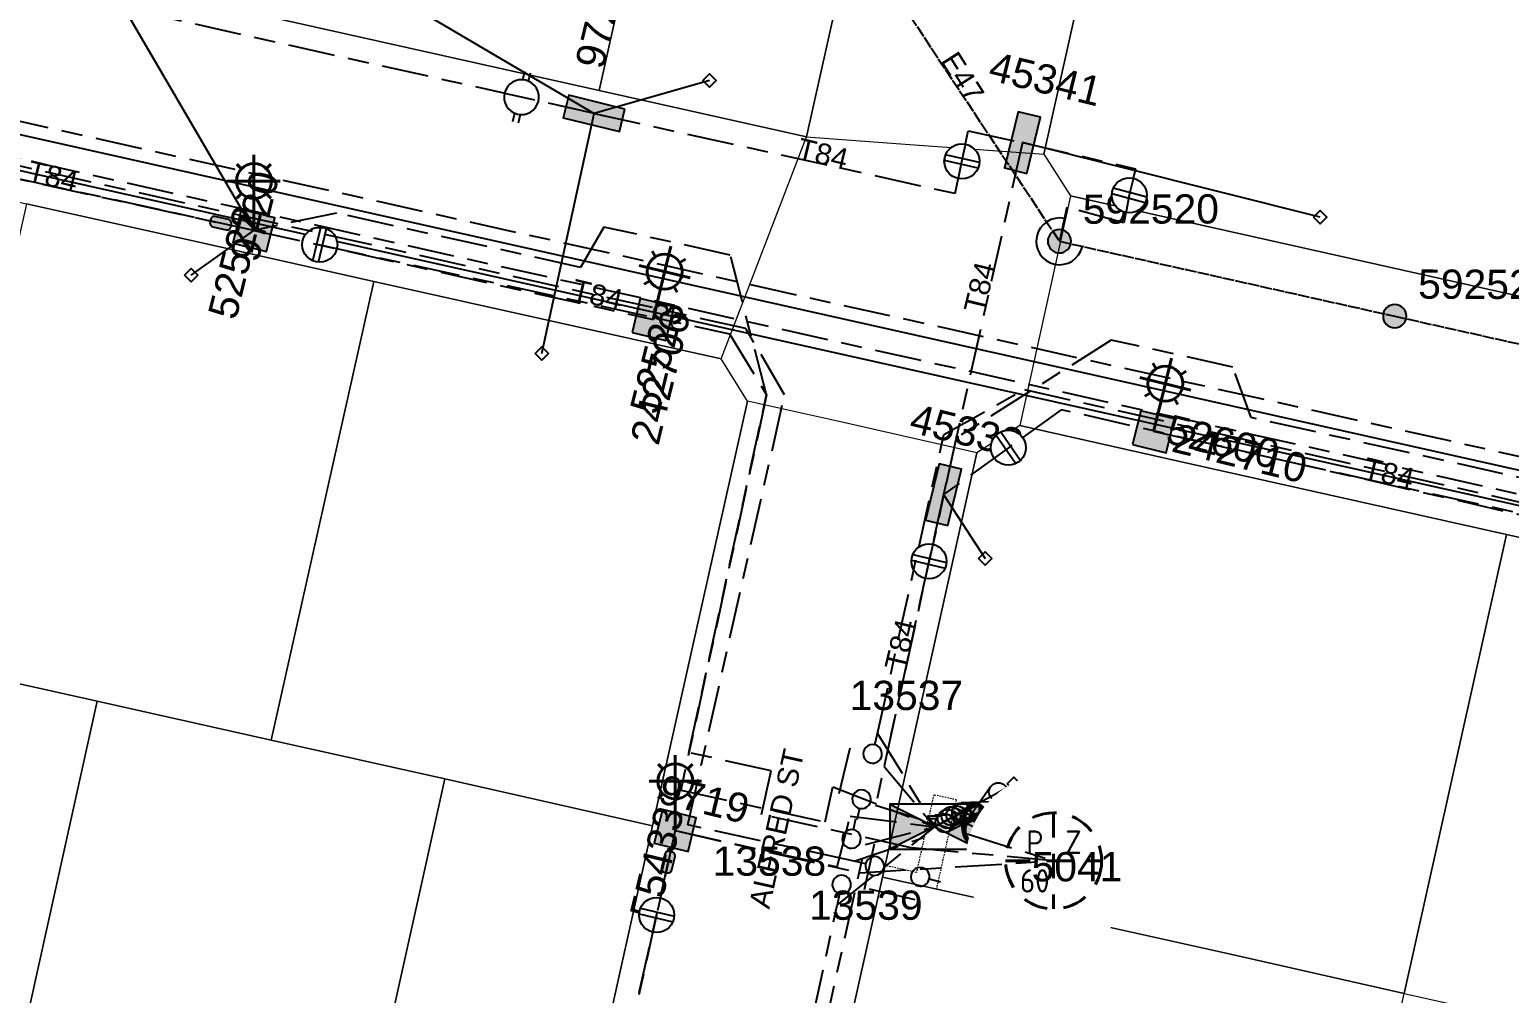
# Model space of a CAD drawing. Header units: metres. Extents: x 311347 to 316656, y 6252667 to 6255486.
# Drawn here: x 313883.5 to 314010.1, y 6254664.7 to 6254747.2 of the extents above; entities that cross this region are included whole.
import ezdxf
from ezdxf.enums import TextEntityAlignment as Align

# ---------------------------------------------------------------- set-up
doc = ezdxf.new("R2010")
doc.units = ezdxf.units.M
for name, pattern in [('Cable Exist OH', [1, 1, 0]), ('Cable Exist UG', [8.2, 4, -1.2, 1.8, -1.2]), ('Dash', [5, 3, -2]), ('HIDDEN', [0.375, 0.25, -0.125]), ('HIDDEN2', [0.1875, 0.125, -0.0625])]:
    doc.linetypes.add(name, pattern=pattern)
doc.layers.get('0').update_dxf_attribs({"color": 6})
for name, color, linetype in [('_User_HV_Exist', 7, 'Continuous'), ('_User_LV_Exist', 7, 'Continuous'), ('Equip_HV_EXT', 7, 'Continuous'), ('Equip_LV_EXT', 7, 'Continuous'), ('Equip_SL_EXT', 7, 'Continuous'), ('Equip_SP_SL_EXT', 7, 'Continuous'), ('Mains_HV_EXT', 7, 'Continuous'), ('Mains_LV_EXT', 7, 'Continuous'), ('Mains_SL_EXT', 7, 'Continuous'), ('Mains_TR_EXT', 7, 'Continuous'), ('Services_SP_EXT', 7, 'Continuous'), ('Sub_SP_EXT', 7, 'Continuous'), ('SupportsOH_SP_TR_HV_LV_SL_EXT', 7, 'Continuous'), ('SupportsUG_SP_LV_EXT', 7, 'Continuous'), ('SupportsUG_SP_LV_SL_EXT', 7, 'Continuous')]:
    doc.layers.add(name, color=color, linetype=linetype)
for name, color, linetype, lineweight in [('Cadastre Buildings_SP_EXT', 9, 'Continuous', 5), ('Cadastre Other Property_SP_EXT', 9, 'HIDDEN', 5), ('Cadastre Roads_SP_EXT', 7, 'Continuous', 5)]:
    doc.layers.add(name, color=color, linetype=linetype, lineweight=lineweight)
doc.styles.add('COLUMN_LABEL', font='arial.ttf')
doc.styles.add('iecARIAL', font='arial.ttf', dxfattribs={"height": 2})
doc.styles.add('IESYMBOL1', font='isocp.shx')
doc.styles.add('POLE_LABEL', font='arial.ttf')
doc.styles.add('SLCP_LABEL', font='arial.ttf', dxfattribs={"height": 3.5})
doc.styles.get("Standard").update_dxf_attribs({"font": 'arial.ttf'})
doc.styles.add('SWITCH_LABEL', font='arial.ttf', dxfattribs={"height": 2.5})
doc.linetypes.add('Cable P UG', pattern='A,6,-0.5,["P",Standard,S=1.7,R=0,X=0.5,Y=-1],-2.9', length=9.4)

# ---------------------------------------------------------------- blocks, each defined once
blk = doc.blocks.new('SUB_PADMOUNT_EXT')
for points in [[(0, 0), (-3.84, 1.92), (-3.84, -1.92)], [(0, 0), (3.84, 1.92), (3.84, -1.92)]]:
    blk.add_hatch(color=256).paths.add_polyline_path(points)
for p, q in [((3.84, 1.92), (-3.84, -1.92)), ((-3.84, 1.92), (3.84, -1.92))]:
    blk.add_line(p, q)
blk.add_lwpolyline([(-3.84, -1.92), (3.84, -1.92), (3.84, 1.92), (-3.84, 1.92)], close=True)
for tag, height, flags, p in [('ASSET_NUM', 3.5, 8, (2, 2)), ('STREET_CODE', 0.2, 9, (1.5, 0)), ('CONSTRUCTED_VOLTAGE', 0.2, 9, (1.5, -0.2)), ('OPERATING_VOLTAGE', 0.2, 9, (1.5, -0.6)), ('ORIENTATION', 0.2, 9, (1.5, -0.8)), ('OWNED_BY', 0.2, 9, (1.5, -1)), ('OPERATED_BY', 0.2, 9, (1.5, -1.2)), ('NO_PHASES', 0.2, 9, (1.5, -0.4)), ('SECONDARY_VOLTAGE', 0.2, 9, (1.5, -1.6)), ('STATE', 0.2, 9, (1.5, -1.8)), ('SUBSTATION_TYPE', 0.2, 9, (1.5, -2.2)), ('MAINTAINED_BY', 0.2, 9, (1.5, -1.4)), ('PARENT', 0.2, 9, (1.5, -2)), ('USAGE', 0.2, 9, (1.5, -2.4)), ('LEGEND', 0.2, 9, (1.5, -2.6)), ('STREETNAME', 0.2, 9, (1.5, -3)), ('SUBURB', 0.2, 9, (1.5, -3.2)), ('Z', 0.2, 1, (1.5, -3.6)), ('LOCATION', 0.2, 9, (1.5, -2.8)), ('NOTES', 0.2, 9, (1.5, -3.4))]:
    blk.add_attdef(tag, text='', height=height, dxfattribs=dict(flags=flags)).set_placement(p, align=Align.MIDDLE_LEFT)
blk = doc.blocks.new('COLUMN_EXT')
blk.add_hatch(color=256).paths.add_polyline_path([(-1.49, 1.48), (-1.49, -1.49), (1.48, -1.49), (1.48, 1.48)])
blk.add_lwpolyline([(-1.49, -1.49), (1.48, -1.49), (1.48, 1.48), (-1.49, 1.48)], close=True)
for tag, height, style, flags, p in [('ASSET_NUM', 2.5, 'COLUMN_LABEL', 8, (2, 2)), ('STRUCTURE_PLANT_NUMBER', 0.2, 'POLE_LABEL', 9, (1.81, 0.03)), ('STREET_CODE', 0.2, 'COLUMN_LABEL', 9, (1.81, -0.2))]:
    blk.add_attdef(tag, text='', height=height, dxfattribs=dict(style=style, flags=flags)).set_placement(p, align=Align.MIDDLE_LEFT)
at = {"flags": 9}
for tag, p in [('COLUMN_TYPE', (1.81, -0.4)), ('OWNED_BY', (1.81, -0.6)), ('STATE', (1.81, -0.8)), ('USAGE', (1.81, -1)), ('LEGEND', (1.81, -1.2)), ('STREETNAME', (1.81, -1.6)), ('SUBURB', (1.81, -1.8)), ('LOCATION', (1.81, -1.4)), ('NOTES', (1.81, -2))]:
    blk.add_attdef(tag, text='', height=0.2, dxfattribs=at).set_placement(p, align=Align.MIDDLE_LEFT)
at = {"flags": 1}
blk.add_attdef('Z', (1.81, -2.35), '', height=0.2, dxfattribs=at)
blk = doc.blocks.new('PILLAR_EXT')
blk.add_hatch(color=256).paths.add_polyline_path([(-2.475, 0.99), (-2.475, -0.99), (2.475, -0.99), (2.475, 0.99)])
blk.add_lwpolyline([(-2.475, -0.99), (2.475, -0.99), (2.475, 0.99), (-2.475, 0.99)], close=True)
at = {"style": 'iecARIAL', "flags": 8}
blk.add_attdef('ASSET_NUM', (1.5, 3.5), '', height=2.5, dxfattribs=at)
for tag, p, flags in [('OWNED_BY', (0, -0.2), 9), ('STATE', (0, -0.4), 9), ('SUPPORT_TYPE', (0, -0.6), 9), ('USAGE', (0, -0.8), 9), ('LEGEND', (0, -1), 9), ('LOCATION', (0, -1.2), 9), ('NOTES', (0, -1.4), 9), ('STREETNAME', (0, -1.8), 9), ('SUBURB', (0, -2), 1), ('PARENT', (0, -1.6), 9)]:
    blk.add_attdef(tag, p, '', height=0.2, dxfattribs=dict(flags=flags))
blk = doc.blocks.new('SL_LANTERN_EXT')
at = {"lineweight": 40}
for p, q in [((0, 1.97), (0, 6.47)), ((-1.46, 5.68), (-1.06, 5.28)), ((1.46, 5.68), (1.06, 5.28)), ((-2.25, 4.22), (2.25, 4.22)), ((-1.46, 2.76), (-1.06, 3.16)), ((0, 0), (0, 2.72)), ((1.46, 2.76), (1.06, 3.16))]:
    blk.add_line(p, q, dxfattribs=at)
blk.add_circle((0, 4.22), 1.5, dxfattribs=at)
at = {"style": 'iecARIAL', "flags": 8}
blk.add_attdef('ASSET_NUM', (1.5, 1.5), '', height=2.5, dxfattribs=at)
for tag, p, height, flags in [('CONSTRUCTED_VOLTAGE', (0.98, -0.65), 0.2, 9), ('CONTROL_TYPE', (0.98, -0.85), 0.2, 9), ('LANTERN_PURPOSE', (0.98, -1.05), 0.2, 9), ('LANTERN_TYPE', (0.98, -1.25), 0.2, 9), ('NO_PHASES', (0.98, -1.45), 0.2, 9), ('LNUMBER', (2.18, -3.25), 2.5, 8), ('OPERATING_VOLTAGE', (0.98, -1.65), 0.2, 9), ('ORIENTATION', (0.98, -1.85), 0.2, 9), ('OWNED_BY', (0.98, -2.05), 0.2, 9), ('STATE', (0.98, -2.25), 0.2, 9), ('USAGE', (0.98, -2.45), 0.2, 9), ('CEXIST', (0.98, -2.65), 0.2, 9), ('CNEW', (0.98, -2.85), 0.2, 9), ('CNUMBER', (0.98, -3.05), 0.2, 9), ('CREMOVE', (0.98, -3.25), 0.2, 9), ('CREPLACE', (0.98, -3.45), 0.2, 9), ('LKINGHEIGHT', (0.98, -3.65), 0.2, 9), ('LBRACKET', (0.98, -3.85), 0.2, 9), ('LBRACKETVOCAB', (0.98, -4.05), 0.2, 9), ('LCATEGORY', (0.98, -4.25), 0.2, 9), ('LCHARGE1', (0.98, -4.45), 0.2, 9), ('LCHARGE1PERCENT', (0.98, -4.65), 0.2, 9), ('LCHARGE2', (0.98, -4.85), 0.2, 9), ('LCHARGE2PERCENT', (0.98, -5.05), 0.2, 9), ('LCHARGE3', (0.98, -5.25), 0.2, 9), ('LCHARGE3PERCENT', (0.98, -5.45), 0.2, 9), ('LEXIST', (0.98, -5.65), 0.2, 9), ('LLAMP', (0.98, -5.85), 0.2, 9), ('LLAMPVOCAB', (0.98, -6.05), 0.2, 9), ('LMAST', (0.98, -6.25), 0.2, 9), ('LMASTVOCAB', (0.98, -6.45), 0.2, 9), ('LNEW', (0.98, -6.65), 0.2, 9), ('LANTNUMBER', (0.98, -6.85), 0.2, 9), ('LOUTREACH', (0.98, -7.25), 0.2, 9), ('LOUTREACHVOCAB', (0.98, -7.45), 0.2, 9), ('LRATECODE', (0.98, -7.65), 0.2, 9), ('LREMOVE', (0.98, -7.85), 0.2, 9), ('LREPLACE', (0.98, -8.05), 0.2, 9), ('LTYPE', (0.98, -8.25), 0.2, 9), ('LTYPEVOCAB', (0.98, -8.45), 0.2, 9), ('LEGEND', (0.98, -8.65), 0.2, 9), ('LOCATION', (0.98, -8.85), 0.2, 9), ('NOTES', (0.98, -9.05), 0.2, 9), ('STREETNAME', (0.98, -9.25), 0.2, 9), ('SUBURB', (0.98, -9.45), 0.2, 1)]:
    blk.add_attdef(tag, p, '', height=height, dxfattribs=dict(flags=flags))
blk = doc.blocks.new('CCP_EXT')
at = {"flags": 9}
for tag, p in [('STATE', (0, -1.8)), ('LEGEND', (0, -1.4)), ('LIFE_SUPPORT', (0, -1.6)), ('NOTES', (0, -2))]:
    blk.add_attdef(tag, text='', height=0.2, dxfattribs=at).set_placement(p, align=Align.MIDDLE_LEFT)
blk.add_wipeout([(0, 0.57), (0.57, 0), (0, -0.57), (-0.57, 0)])
blk.add_lwpolyline([(-0.57, 0), (0, 0.57), (0.57, 0), (0, -0.57), (-0.57, 0)])
at = {"flags": 1}
blk.add_attdef('Z', (0, 0), '', height=0.2, dxfattribs=at)
at = {"flags": 9}
for tag, p in [('CCP_TYPE', (0, 0)), ('CONSTRUCTED_VOLTAGE', (0, -0.2)), ('OPERATING_VOLTAGE', (0, -0.6)), ('ORIENTATION', (0, -0.8)), ('OWNED_BY', (0, -1)), ('NO_PHASES', (0, -0.4)), ('USAGE', (0, -1.2))]:
    blk.add_attdef(tag, text='', height=0.2, dxfattribs=at).set_placement(p, align=Align.MIDDLE_LEFT)
blk = doc.blocks.new('POLE_EXT')
blk.add_hatch(color=256).paths.add_polyline_path([(-1, 0, 1), (1, 0, 1)])
blk.add_lwpolyline([(-1, 0, 1), (1, 0, 1)], format="xyb", close=True)
for tag, height, flags, p in [('pNumber', 2.5, 8, (-17.84, 2.07)), ('OWNED_BY', 0.2, 9, (1.35, -0.4)), ('SPECIAL_USE', 0.2, 9, (1.35, -0.8)), ('STATE', 0.2, 9, (1.35, -1)), ('PARENT', 0.2, 9, (1.35, -0.6)), ('USAGE', 0.2, 9, (1.35, -1.2)), ('cLV', 0.2, 9, (1.35, -1.4)), ('hDepth', 0.2, 9, (1.35, -1.6)), ('hDia', 0.2, 9, (1.35, -1.8)), ('cHV', 0.2, 9, (1.35, -2)), ('LBRACKET', 0.2, 9, (1.35, -2.2)), ('LExisting', 0.2, 9, (1.35, -2.4)), ('LANTNUMBER', 0.2, 9, (1.35, -2.6)), ('cLinedev', 0.2, 9, (1.35, -3.4)), ('pExisting', 0.2, 9, (1.35, -3.8)), ('LOther', 0.2, 9, (1.35, -2.8)), ('LRemove', 0.2, 9, (1.35, -3)), ('LEGEND', 0.2, 9, (1.35, -3.2)), ('LOCATION', 0.2, 9, (1.35, -3.6)), ('pFooting', 0.2, 9, (1.35, -4.4)), ('pNew', 0.2, 9, (1.35, -4.6)), ('pRelocate', 0.2, 9, (1.35, -5)), ('PFNUMBER', 0.2, 9, (1.35, -4)), ('NEWPFNUMBER', 0.2, 9, (1.35, -4.2)), ('pRemove', 0.2, 9, (1.35, -5.2)), ('pReplace', 0.2, 9, (1.35, -5.4)), ('pStay', 0.2, 9, (1.35, -5.6)), ('pType', 0.2, 9, (1.35, -5.8)), ('cspan', 0.2, 9, (1.35, -6)), ('STREETNAME', 0.2, 9, (1.35, -6.2)), ('SUBURB', 0.2, 9, (1.35, -6.4)), ('OPERATED_BY', 0.2, 9, (1.36, -7.01)), ('NOTES', 0.2, 9, (1.35, -6.6)), ('MAINTAINED_BY', 0.2, 9, (1.36, -6.81))]:
    blk.add_attdef(tag, text='', height=height, dxfattribs=dict(flags=flags)).set_placement(p, align=Align.MIDDLE_LEFT)
at = {"style": 'POLE_LABEL'}
for tag, height, flags, p in [('ASSET_NUM', 2.5, 8, (2, 2)), ('STRUCTURE_PLANT_NUMBER', 0.2, 9, (1.35, 0.03)), ('STREET_CODE', 0.2, 9, (1.35, -0.2))]:
    blk.add_attdef(tag, text='', height=height, dxfattribs=dict(at, flags=flags)).set_placement(p, align=Align.MIDDLE_LEFT)
at = {"flags": 1}
blk.add_attdef('Z', (1.35, -7.33), '', height=0.2, dxfattribs=at)
blk = doc.blocks.new('SL_STJ_EXT')
h = blk.add_hatch(color=256)
edge = h.paths.add_edge_path()
edge.add_ellipse((-0.59, 0.13), major_axis=(0.226, 0.226), ratio=1, start_angle=45, end_angle=135)
edge.add_line((-0.91, 0.13), (-0.91, -0.13))
edge.add_ellipse((-0.59, -0.13), major_axis=(0.226, 0.226), ratio=1, start_angle=135, end_angle=225)
edge.add_line((-0.59, -0.45), (0.59, -0.45))
edge.add_ellipse((0.59, -0.13), major_axis=(-0.226, 0.226), ratio=1, start_angle=135, end_angle=225)
edge.add_line((0.91, -0.13), (0.91, 0.13))
edge.add_ellipse((0.59, 0.13), major_axis=(-0.226, 0.226), ratio=1, start_angle=225, end_angle=315)
edge.add_line((0.59, 0.45), (-0.59, 0.45))
blk.add_lwpolyline([(-0.91, 0.13), (-0.91, -0.13, 0.414214), (-0.59, -0.45), (0.59, -0.45, 0.414214), (0.91, -0.13), (0.91, 0.13, 0.414214), (0.59, 0.45), (-0.59, 0.45, 0.414214)], format="xyb", close=True)
at = {"flags": 1}
blk.add_attdef('Z', (0, 0), '', height=0.2, dxfattribs=at)
at = {"flags": 9}
for tag, p in [('ORIENTATION', (0, 0)), ('USAGE', (0, -0.2)), ('LEGEND', (0, -0.4)), ('NOTES', (0, -0.6))]:
    blk.add_attdef(tag, text='', height=0.2, dxfattribs=at).set_placement(p, align=Align.MIDDLE_LEFT)
blk = doc.blocks.new('LV_UG_LINKS_CLOSED_EXT')
blk.add_wipeout([(-1.06, 1.06), (-1.18, 0.92), (-1.29, 0.76), (-1.37, 0.59), (-1.43, 0.42), (-1.48, 0.23), (-1.49, 0.05), (-1.49, -0.14), (-1.46, -0.33), (-1.41, -0.51), (-1.33, -0.68), (-1.24, -0.84), (-1.12, -0.99), (-0.99, -1.12), (-0.84, -1.24), (-0.68, -1.33), (-0.51, -1.41), (-0.33, -1.46), (-0.14, -1.49), (0.05, -1.49), (0.23, -1.48), (0.42, -1.43), (0.59, -1.37), (0.76, -1.29), (0.92, -1.18), (1.06, -1.06), (1.18, -0.92), (1.29, -0.76), (1.37, -0.59), (1.43, -0.42), (1.48, -0.23), (1.49, -0.05), (1.49, 0.14), (1.46, 0.33), (1.41, 0.51), (1.33, 0.68), (1.24, 0.84), (1.12, 0.99), (0.99, 1.12), (0.84, 1.24), (0.68, 1.33), (0.51, 1.41), (0.33, 1.46), (0.14, 1.49), (-0.05, 1.49), (-0.23, 1.48), (-0.42, 1.43), (-0.59, 1.37), (-0.76, 1.29), (-0.92, 1.18)])
for p, q in [((-0.25, -1.48), (-0.25, 1.48)), ((0.25, -1.48), (0.25, 1.48))]:
    blk.add_line(p, q)
blk.add_circle((0, 0), 1.5)
at = {"flags": 9}
for tag, p in [('ACTUAL_STATUS', (0, 0)), ('CONSTRUCTED_VOLTAGE', (0, -0.2)), ('OPERATING_VOLTAGE', (0, -0.6)), ('ORIENTATION', (0, -0.8)), ('STATE', (0, -1)), ('SWITCH_TYPE', (0, -1.2)), ('NO_PHASES', (0, -0.4)), ('USAGE', (0, -1.4)), ('NOTES', (0, -1.6))]:
    blk.add_attdef(tag, text='', height=0.2, dxfattribs=at).set_placement(p, align=Align.MIDDLE_LEFT)
at = {"flags": 1}
blk.add_attdef('Z', (0, 0), '', height=0.2, dxfattribs=at)
blk = doc.blocks.new('LV_UG_LINKS_OPEN_EXT')
for p, q in [((-0.25, 1.47), (-0.25, 2.22)), ((0.25, 1.47), (0.25, 2.22)), ((-0.25, -1.47), (-0.25, -2.22)), ((0.25, -1.47), (0.25, -2.22))]:
    blk.add_line(p, q)
at = {"flags": 9}
for tag, p in [('ACTUAL_STATUS', (0, 0)), ('CONSTRUCTED_VOLTAGE', (0, -0.2)), ('OPERATING_VOLTAGE', (0, -0.6)), ('ORIENTATION', (0, -0.8)), ('STATE', (0, -1)), ('SWITCH_TYPE', (0, -1.2)), ('NO_PHASES', (0, -0.4)), ('USAGE', (0, -1.4)), ('NOTES', (0, -1.6))]:
    blk.add_attdef(tag, text='', height=0.2, dxfattribs=at).set_placement(p, align=Align.MIDDLE_LEFT)
at = {"flags": 1}
blk.add_attdef('Z', (0, 0), '', height=0.2, dxfattribs=at)
blk.add_wipeout([(-0.25, 1.47), (-0.43, 1.43), (-0.61, 1.36), (-0.77, 1.28), (-0.93, 1.17), (-1.07, 1.05), (-1.19, 0.9), (-1.29, 0.75), (-1.38, 0.58), (-1.44, 0.4), (-1.48, 0.22), (-1.49, 0.03), (-1.49, -0.16), (-1.45, -0.34), (-1.4, -0.52), (-1.32, -0.69), (-1.23, -0.85), (-1.11, -1), (-0.98, -1.13), (-0.83, -1.24), (-0.66, -1.34), (-0.49, -1.41), (-0.31, -1.46), (-0.13, -1.49), (0.06, -1.49), (0.25, -1.47), (0.43, -1.43), (0.61, -1.36), (0.77, -1.28), (0.93, -1.17), (1.07, -1.05), (1.19, -0.9), (1.29, -0.75), (1.38, -0.58), (1.44, -0.4), (1.48, -0.22), (1.49, -0.03), (1.49, 0.16), (1.45, 0.34), (1.4, 0.52), (1.32, 0.69), (1.23, 0.85), (1.11, 1), (0.98, 1.13), (0.83, 1.24), (0.66, 1.34), (0.49, 1.41), (0.31, 1.46), (0.13, 1.49), (-0.06, 1.49)])
blk.add_lwpolyline([(0, -1.49, 1), (0, 1.49, 1)], format="xyb", close=True)
blk = doc.blocks.new('LV_UG_DFUSE_CLOSED_EXT')
for points in [[(1, 0), (0, 0)], [(5.04, 0.73), (2.16, -0.72)], [(5.05, -0.71), (2.16, 0.72)], [(6.2, 0.01), (7.2, 0.01)]]:
    blk.add_lwpolyline(points)
for centre in [(1.8, 0), (5.4, 0.01)]:
    blk.add_circle(centre, 0.8)
at = {"flags": 9}
for tag, p in [('ACTUAL_STATUS', (0, 0)), ('CONSTRUCTED_VOLTAGE', (0, -0.2)), ('OPERATING_VOLTAGE', (0, -0.6)), ('ORIENTATION', (0, -0.8)), ('STATE', (0, -1)), ('SWITCH_TYPE', (0, -1.2)), ('NO_PHASES', (0, -0.4)), ('USAGE', (0, -1.4)), ('NOTES', (0, -1.6))]:
    blk.add_attdef(tag, text='', height=0.2, dxfattribs=at).set_placement(p, align=Align.MIDDLE_LEFT)
at = {"flags": 1}
blk.add_attdef('Z', (0, 0), '', height=0.2, dxfattribs=at)
blk = doc.blocks.new('SWG_HOLEC_SU_EXT')
blk.add_line((1.8, -2), (5.8, -2))
for points in [[(1, 0), (0, 0)], [(6.6, 0), (7.6, 0)]]:
    blk.add_lwpolyline(points)
for points in [[(1.8, -0.8, 1), (1.8, 0.8, 1)], [(5.8, -0.8, 1), (5.8, 0.8, 1)]]:
    blk.add_lwpolyline(points, format="xyb", close=True)
at = {"style": 'SWITCH_LABEL', "flags": 8}
blk.add_attdef('ASSET_NUM', text='', height=2.5, rotation=179.9544, dxfattribs=at).set_placement((-2.4, 0), align=Align.MIDDLE_LEFT)
at = {"flags": 1}
blk.add_attdef('Z', (0, 0), '', height=0.2, dxfattribs=at)
at = {"flags": 9}
for tag, p in [('ACTUAL_STATUS', (0, -0.4)), ('CONSTRUCTED_VOLTAGE', (0, -0.6)), ('OPERATING_VOLTAGE', (0, -1)), ('ORIENTATION', (0, -1.2)), ('NO_PHASES', (0, -0.8)), ('OWNED_BY', (0, -1.4)), ('STATE', (0, -1.8)), ('SWITCH_TYPE', (0, -2)), ('STREETNAME', (0, -2.6)), ('PARENT', (0, -1.6)), ('USAGE', (0, -2.2)), ('LOCATION', (0, -2.4)), ('SUBURB', (0, -2.8)), ('NOTES', (0, -3))]:
    blk.add_attdef(tag, text='', height=0.2, dxfattribs=at).set_placement(p, align=Align.MIDDLE_LEFT)
at = {"style": 'SWITCH_LABEL', "flags": 9}
blk.add_attdef('STREET_CODE', text='', height=0.2, dxfattribs=at).set_placement((0, -0.2), align=Align.MIDDLE_LEFT)
blk = doc.blocks.new('SLCP_ZELL_EXT')
blk.add_wipeout([(-0.24, 7.5), (-0.71, 7.47), (-1.17, 7.41), (-1.64, 7.32), (-2.09, 7.21), (-2.54, 7.06), (-2.98, 6.89), (-3.41, 6.69), (-3.82, 6.46), (-4.22, 6.21), (-4.6, 5.93), (-4.96, 5.63), (-5.31, 5.31), (-5.63, 4.96), (-5.93, 4.6), (-6.21, 4.22), (-6.46, 3.82), (-6.69, 3.41), (-6.89, 2.98), (-7.06, 2.54), (-7.21, 2.09), (-7.32, 1.64), (-7.41, 1.17), (-7.47, 0.71), (-7.5, 0.24), (-7.5, -0.24), (-7.47, -0.71), (-7.41, -1.17), (-7.32, -1.64), (-7.21, -2.09), (-7.06, -2.54), (-6.89, -2.98), (-6.69, -3.41), (-6.46, -3.82), (-6.21, -4.22), (-5.93, -4.6), (-5.63, -4.96), (-5.31, -5.31), (-4.96, -5.63), (-4.6, -5.93), (-4.22, -6.21), (-3.82, -6.46), (-3.41, -6.69), (-2.98, -6.89), (-2.54, -7.06), (-2.09, -7.21), (-1.64, -7.32), (-1.17, -7.41), (-0.71, -7.47), (-0.24, -7.5), (0.24, -7.5), (0.71, -7.47), (1.17, -7.41), (1.64, -7.32), (2.09, -7.21), (2.54, -7.06), (2.98, -6.89), (3.41, -6.69), (3.82, -6.46), (4.22, -6.21), (4.6, -5.93), (4.96, -5.63), (5.31, -5.31), (5.63, -4.96), (5.93, -4.6), (6.21, -4.22), (6.46, -3.82), (6.69, -3.41), (6.89, -2.98), (7.06, -2.54), (7.21, -2.09), (7.32, -1.64), (7.41, -1.17), (7.47, -0.71), (7.5, -0.24), (7.5, 0.24), (7.47, 0.71), (7.41, 1.17), (7.32, 1.64), (7.21, 2.09), (7.06, 2.54), (6.89, 2.98), (6.69, 3.41), (6.46, 3.82), (6.21, 4.22), (5.93, 4.6), (5.63, 4.96), (5.31, 5.31), (4.96, 5.63), (4.6, 5.93), (4.22, 6.21), (3.82, 6.46), (3.41, 6.69), (2.98, 6.89), (2.54, 7.06), (2.09, 7.21), (1.64, 7.32), (1.17, 7.41), (0.71, 7.47), (0.24, 7.5)])
at = {"linetype": 'Dash', "lineweight": 40, "ltscale": 0.7}
for p, q in [((0, 4.11), (0, -4.11)), ((-4.11, 0), (4.11, 0))]:
    blk.add_line(p, q, dxfattribs=at)
blk.add_circle((0, 0), 4.11, dxfattribs=at)
at = {"lineweight": 40, "style": 'IESYMBOL1'}
for s, p in [('P', (-1.6, 0)), ('Z', (1.7, 0)), ('60', (-1.61, -3.31))]:
    blk.add_text(s, height=2, dxfattribs=at).set_placement(p, align=Align.BOTTOM_CENTER)
at = {"style": 'SLCP_LABEL'}
for tag, height, flags, p in [('ASSET_NUM', 2.5, 8, (2, 2)), ('STREET_CODE', 0.2, 9, (0, -0.2))]:
    blk.add_attdef(tag, text='', height=height, dxfattribs=dict(at, flags=flags)).set_placement(p, align=Align.MIDDLE_LEFT)
at = {"flags": 1}
blk.add_attdef('Z', (0, 0), '', height=0.2, dxfattribs=at)
at = {"flags": 9}
for tag, p in [('CONSTRUCTED_VOLTAGE', (0, -0.4)), ('CONTROL_TYPE', (0, -0.6)), ('OPERATING_VOLTAGE', (0, -1)), ('ORIENTATION', (0, -1.2)), ('NO_PHASES', (0, -0.8)), ('OWNED_BY', (0, -1.4)), ('STATE', (0, -2)), ('USAGE', (0, -1.6)), ('LOCATION', (0, -1.8)), ('NOTES', (0, -2.2))]:
    blk.add_attdef(tag, text='', height=0.2, dxfattribs=at).set_placement(p, align=Align.MIDDLE_LEFT)

msp = doc.modelspace()

# ---------------------------------------------------------------- linework, layer by layer
at = {"layer": 'Cadastre Buildings_SP_EXT', "linetype": 'Continuous'}
for points in [[(314039.64, 6254697.3), (314024.77, 6254700.63), (314009.89, 6254703.95), (314001.13, 6254664.69), (314016, 6254661.37), (314030.87, 6254658.05), (314039.64, 6254697.3)], [(313889.31, 6254689.69), (313874.45, 6254693.02), (313859.56, 6254696.34), (313850.97, 6254657.66), (313880.72, 6254651.01), (313889.31, 6254689.69)], [(313919.05, 6254683.05), (313904.19, 6254686.37), (313889.31, 6254689.69), (313880.72, 6254651.01), (313910.47, 6254644.37), (313919.05, 6254683.05)], [(313936.82, 6254679.04), (313919.05, 6254683.05), (313910.47, 6254644.37), (313928.22, 6254640.4), (313936.82, 6254679.04)], [(314001.13, 6254664.69), (313986.27, 6254668.04), (313973.19, 6254670.96), (313956.5, 6254674.65), (313948.55, 6254638.93), (313950.83, 6254635.34), (313992.48, 6254626.04), (314001.13, 6254664.69)]]:
    msp.add_lwpolyline(points, close=True, dxfattribs=at)
at = {"layer": 'Cadastre Other Property_SP_EXT', "linetype": 'HIDDEN2'}
msp.add_lwpolyline([(313956.5, 6254674.66), (313961.14, 6254673.63), (313962.83, 6254681.25), (313960.88, 6254681.68), (313959.4, 6254675.04), (313956.72, 6254675.64), (313956.5, 6254674.66)], close=True, dxfattribs=at)
at = {"layer": 'Cadastre Roads_SP_EXT', "linetype": 'Continuous'}
msp.add_lwpolyline([(313986.46, 6254809.13), (313978.41, 6254812.25), (313967.51, 6254816.47), (313958.75, 6254777.22), (313949.99, 6254737.98), (313958.45, 6254737.37), (313970.31, 6254736.51), (313978.41, 6254772.82), (313986.46, 6254809.13)], close=True, dxfattribs=at)
at = {"layer": 'Mains_HV_EXT', "linetype": 'Cable Exist UG'}
for points in [[(313956.08, 6254686.94), (313960.97, 6254678.95)], [(313952.62, 6254672.24), (313960.97, 6254678.95)], [(313954.08, 6254676.01), (313960, 6254678.03)], [(313948.06, 6254633.85), (313945.31, 6254638.76), (313952.62, 6254672.24)]]:
    msp.add_lwpolyline(points, dxfattribs=at)
at = {"layer": 'Mains_LV_EXT', "linetype": 'Cable Exist UG'}
for points in [[(313902.71, 6254729.98), (313859.45, 6254739.45)], [(313938.77, 6254678.62), (313952.63, 6254675.53), (313953.74, 6254679.87), (313960.97, 6254678.95)], [(313947.06, 6254641.46), (313947.94, 6254645.41), (313955.05, 6254677.42), (313960.97, 6254678.95)]]:
    msp.add_lwpolyline(points, dxfattribs=at)
at = {"layer": 'Mains_LV_EXT', "linetype": 'Continuous'}
msp.add_lwpolyline([(313972.07, 6254731, 2.401471), (313973.6, 6254728.61)], format="xyb", dxfattribs=at)
at = {"layer": 'Mains_LV_EXT', "linetype": 'Cable Exist OH'}
msp.add_lwpolyline([(313971.64, 6254729.05), (314000.33, 6254722.64), (314028.96, 6254716.25)], dxfattribs=at)
at = {"layer": 'Mains_SL_EXT', "linetype": 'Cable Exist UG'}
for points in [[(313876.59, 6254735.7), (313899.87, 6254730.6)], [(314039.51, 6254699.39), (313979.7, 6254712.76)]]:
    msp.add_lwpolyline(points, dxfattribs=at)
at = {"layer": 'Services_SP_EXT'}
msp.add_lwpolyline([(313888.24, 6254754.75), (313902.71, 6254729.98)], dxfattribs=at)

# ---------------------------------------------------------------- block references
at = {"layer": 'Equip_HV_EXT'}
ref = msp.add_blockref('SWG_HOLEC_SU_EXT', (313956.08, 6254686.94), dxfattribs=dict(at, rotation=256.3709061300506))
ref.add_attrib('ASSET_NUM', '13537', dxfattribs={"layer": '0', "height": 2.5, "style": 'SWITCH_LABEL'}).set_placement((313953.69, 6254688.19), align=Align.BOTTOM_LEFT)
ref = msp.add_blockref('SWG_HOLEC_SU_EXT', (313952.62, 6254672.24), dxfattribs=dict(at, rotation=77.80430358854044))
ref.add_attrib('ASSET_NUM', '13539', dxfattribs={"layer": '0', "height": 2.5, "style": 'SWITCH_LABEL'}).set_placement((313950.22, 6254673.49), align=Align.TOP_LEFT)
ref = msp.add_blockref('SWG_HOLEC_SU_EXT', (313954.08, 6254676.01), dxfattribs=dict(at, rotation=346.6032099690692))
ref.add_attrib('ASSET_NUM', '13538', dxfattribs={"layer": '0', "height": 2.5, "style": 'SWITCH_LABEL'}).set_placement((313951.68, 6254677.26), align=Align.TOP_RIGHT)
at = {"layer": 'Equip_LV_EXT'}
for p in [(313960.02, 6254679.26), (313960.23, 6254679.62), (313960.56, 6254679.86), (313960.97, 6254679.95)]:
    msp.add_blockref('LV_UG_DFUSE_CLOSED_EXT', p, dxfattribs=at)
at = {"layer": 'Equip_SL_EXT'}
for p, rotation in [((313899.87, 6254730.6), 346.5213770446153), ((313938.17, 6254675.93), 76.37973042934544)]:
    msp.add_blockref('SL_STJ_EXT', p, dxfattribs=dict(at, rotation=rotation))
at = {"layer": 'Equip_SP_SL_EXT'}
ref = msp.add_blockref('SL_LANTERN_EXT', (313902.71, 6254729.98), dxfattribs=at)
ref.add_attrib('ASSET_NUM', '52522', dxfattribs={"layer": '0', "height": 2.5, "rotation": 76.2758, "style": 'iecARIAL'}).set_placement((313904.21, 6254731.48), align=Align.BOTTOM_RIGHT)
ref = msp.add_blockref('SL_LANTERN_EXT', (313936.87, 6254722.35), dxfattribs=dict(at, rotation=346.3409044337174))
ref.add_attrib('ASSET_NUM', '52523', dxfattribs={"layer": '0', "height": 2.5, "rotation": 76.2758, "style": 'iecARIAL'}).set_placement((313938.37, 6254723.85), align=Align.MIDDLE_RIGHT)
ref = msp.add_blockref('SL_LANTERN_EXT', (313979.7, 6254712.76), dxfattribs=dict(at, rotation=346.2186552482865))
ref.add_attrib('ASSET_NUM', '52600', dxfattribs={"layer": '0', "height": 2.5, "rotation": 346.2883, "style": 'iecARIAL'}).set_placement((313981.21, 6254714.26), align=Align.TOP_LEFT)
ref = msp.add_blockref('SL_LANTERN_EXT', (313938.77, 6254678.62), dxfattribs=at)
ref.add_attrib('ASSET_NUM', '55433', dxfattribs={"layer": '0', "height": 2.5, "rotation": 76.403, "style": 'iecARIAL'}).set_placement((313940.27, 6254680.12), align=Align.BOTTOM_RIGHT)
at = {"layer": 'Services_SP_EXT'}
for p in [(313941.69, 6254742.8), (313993.96, 6254731.11), (313897.35, 6254726.14), (313927.35, 6254719.44), (313965.29, 6254701.91), (313967.74, 6254682.63)]:
    msp.add_blockref('CCP_EXT', p, dxfattribs=at)
at = {"layer": 'Sub_SP_EXT'}
ref = msp.add_blockref('SUB_PADMOUNT_EXT', (313960.97, 6254678.95), dxfattribs=at)
ref.add_attrib('ASSET_NUM', '6217', dxfattribs={"layer": '0', "height": 3.5}).set_placement((313962.97, 6254679.2), align=Align.MIDDLE_LEFT)
at = {"layer": 'SupportsOH_SP_TR_HV_LV_SL_EXT'}
ref = msp.add_blockref('POLE_EXT', (313971.64, 6254729.05), dxfattribs=at)
ref.add_attrib('ASSET_NUM', '592520', dxfattribs={"layer": '0', "height": 2.5, "rotation": 0.1154, "style": 'POLE_LABEL'}).set_placement((313973.64, 6254729.8), align=Align.BOTTOM_LEFT)
ref = msp.add_blockref('POLE_EXT', (314000.33, 6254722.64), dxfattribs=at)
ref.add_attrib('ASSET_NUM', '592521', dxfattribs={"layer": '0', "height": 2.5, "rotation": 359.789, "style": 'POLE_LABEL'}).set_placement((314002.33, 6254723.39), align=Align.BOTTOM_LEFT)
at = {"layer": 'SupportsUG_SP_LV_EXT'}
ref = msp.add_blockref('PILLAR_EXT', (313931.82, 6254739.99), dxfattribs=dict(at, rotation=166.2140326394897))
ref.add_attrib('ASSET_NUM', '9722', dxfattribs={"layer": '0', "height": 2.5, "rotation": 76.3417, "style": 'iecARIAL'}).set_placement((313933.32, 6254743.49), align=Align.BOTTOM_LEFT)
ref = msp.add_blockref('PILLAR_EXT', (313968.48, 6254737.5), dxfattribs=dict(at, rotation=76.34171513436704))
ref.add_attrib('ASSET_NUM', '45341', dxfattribs={"layer": '0', "height": 2.5, "rotation": 346.3058, "style": 'iecARIAL'}).set_placement((313969.98, 6254741), align=Align.BOTTOM_CENTER)
ref = msp.add_blockref('PILLAR_EXT', (313961.72, 6254707.37), dxfattribs=dict(at, rotation=76.3897344543396))
ref.add_attrib('ASSET_NUM', '45338', dxfattribs={"layer": '0', "height": 2.5, "rotation": 346.3537, "style": 'iecARIAL'}).set_placement((313963.22, 6254710.87), align=Align.BOTTOM_CENTER)
at = {"layer": 'SupportsUG_SP_LV_SL_EXT'}
ref = msp.add_blockref('COLUMN_EXT', (313902.71, 6254729.98), dxfattribs=dict(at, rotation=346.1743374175616))
ref.add_attrib('ASSET_NUM', '9720', dxfattribs={"layer": '0', "height": 2.5, "rotation": 76.2106, "style": 'COLUMN_LABEL'}).set_placement((313904.71, 6254730.73), align=Align.BOTTOM_CENTER)
ref = msp.add_blockref('COLUMN_EXT', (313936.87, 6254722.35), dxfattribs=dict(at, rotation=346.3409044337174))
ref.add_attrib('ASSET_NUM', '242706', dxfattribs={"layer": '0', "height": 2.5, "rotation": 76.2758, "style": 'COLUMN_LABEL'}).set_placement((313938.87, 6254723.1), align=Align.MIDDLE_RIGHT)
ref = msp.add_blockref('COLUMN_EXT', (313979.7, 6254712.76), dxfattribs=dict(at, rotation=346.2186552482865))
ref.add_attrib('ASSET_NUM', '242710', dxfattribs={"layer": '0', "height": 2.5, "rotation": 346.2883, "style": 'COLUMN_LABEL'}).set_placement((313981.71, 6254713.51), align=Align.TOP_LEFT)
ref = msp.add_blockref('COLUMN_EXT', (313938.77, 6254678.62), dxfattribs=dict(at, rotation=256.2899735678463))
ref.add_attrib('ASSET_NUM', '9719', dxfattribs={"layer": '0', "height": 2.5, "rotation": 346.3262, "style": 'COLUMN_LABEL'}).set_placement((313940.77, 6254679.37), align=Align.BOTTOM_CENTER)

# ---------------------------------------------------------------- texts
at = {"layer": 'Cadastre Roads_SP_EXT'}
msp.add_text('ALFRED ST', height=1.8, rotation=77.4397, dxfattribs=at).set_placement((313946.81, 6254671.84))
at = {"layer": 'Mains_LV_EXT'}
for s, rotation, p in [('E47', 302.4364, (313961.39, 6254744.5)), ('T84', 346.3831, (313949.08, 6254736.17)), ('T84', 346.5214, (313883.19, 6254734.25)), ('T84', 76.2686, (313965.18, 6254722.8)), ('T84', 346.6114, (313929.79, 6254724.09)), ('T84', 346.1879, (313997.52, 6254708.84)), ('T84', 76.5747, (313958.41, 6254692.22))]:
    msp.add_text(s, height=1.8, rotation=rotation, dxfattribs=at).set_placement(p)

# ---------------------------------------------------------------- next in the draw order: linework, layer by layer
at = {"layer": '_User_HV_Exist', "linetype": 'Cable P UG'}
for points in [[(313424.32, 6254638.26), (313454.95, 6254774.83), (313702.01, 6254721.41), (313714.38, 6254775.88), (314243.95, 6254657.3), (314296.95, 6254898.39), (314658.74, 6254816.97), (314668.5, 6254819.46), (314818.69, 6254785.91), (314833.56, 6254749.26), (314827.42, 6254696.17), (314925.16, 6254660.08)], [(313427.39, 6254637.64), (313428.26, 6254641.52), (313457.35, 6254771.09), (313704.47, 6254717.84), (313716.57, 6254772.22), (314246.21, 6254653.89), (314299.83, 6254895.62), (314658.74, 6254814.96), (314668.03, 6254817.45), (314816.5, 6254783.33), (314830.51, 6254748.81), (314824.16, 6254694.14), (314904.64, 6254664.44), (314917.36, 6254659.75), (314919.61, 6254658.92), (314921.37, 6254658.26)]]:
    msp.add_lwpolyline(points, dxfattribs=at)
at = {"layer": 'Cadastre Buildings_SP_EXT', "linetype": 'Continuous'}
for points in [[(313932.26, 6254741.94), (313941.02, 6254781.19), (313926.15, 6254784.54), (313911.27, 6254787.83), (313902.51, 6254748.59), (313932.26, 6254741.94)], [(313949.99, 6254737.98), (313958.75, 6254777.22), (313941.02, 6254781.19), (313932.26, 6254741.94), (313949.99, 6254737.98)], [(314014.28, 6254723.62), (314023.03, 6254762.87), (314008.16, 6254766.18), (313993.29, 6254769.5), (313978.41, 6254772.82), (313970.31, 6254736.51), (313972.59, 6254732.93), (314014.28, 6254723.62)], [(313904.19, 6254686.37), (313912.98, 6254725.6), (313898.13, 6254728.95), (313883.24, 6254732.25), (313874.45, 6254693.02), (313889.31, 6254689.69), (313904.19, 6254686.37)], [(313944.95, 6254715.38), (313942.7, 6254718.99), (313912.98, 6254725.6), (313904.19, 6254686.37), (313919.05, 6254683.05), (313936.82, 6254679.04), (313944.95, 6254715.38)], [(314009.89, 6254703.95), (313981.93, 6254710.2), (313968.25, 6254713.29), (313964.57, 6254710.96), (313956.5, 6254674.65), (313973.19, 6254670.96), (313986.27, 6254668.04), (314001.13, 6254664.69), (314009.89, 6254703.95)]]:
    msp.add_lwpolyline(points, close=True, dxfattribs=at)
at = {"layer": 'Cadastre Roads_SP_EXT', "linetype": 'Continuous'}
for points in [[(313808.03, 6254749.05), (313823.74, 6254745.54), (313853.49, 6254738.9), (313883.24, 6254732.25), (313898.13, 6254728.95), (313912.98, 6254725.6), (313942.7, 6254718.99), (313946.46, 6254728.77), (313949.99, 6254737.98), (313932.26, 6254741.94), (313902.51, 6254748.59)], [(314148.14, 6254693.71), (314118.39, 6254700.36), (314103.51, 6254703.68), (314044.03, 6254716.96), (314029.15, 6254720.29), (314014.28, 6254723.62), (314014.28, 6254723.62), (313972.59, 6254732.93), (313970.4, 6254722.99), (313968.25, 6254713.29), (313981.93, 6254710.2), (314009.89, 6254703.95), (314024.77, 6254700.63), (314039.64, 6254697.3), (314084.26, 6254687.34), (314095.27, 6254684.91), (314117.73, 6254679.89), (314128.88, 6254677.37), (314143.75, 6254674.05)]]:
    msp.add_lwpolyline(points, dxfattribs=at)
msp.add_lwpolyline([(313964.57, 6254710.96), (313953.17, 6254713.53), (313944.95, 6254715.38), (313936.82, 6254679.04), (313928.22, 6254640.4), (313937.69, 6254638.28), (313950.83, 6254635.34), (313948.55, 6254638.93), (313956.5, 6254674.65), (313964.57, 6254710.96)], close=True, dxfattribs=at)
at = {"layer": 'Services_SP_EXT'}
for points in [[(313941.69, 6254742.8), (313931.82, 6254739.99)], [(313897.35, 6254726.14), (313902.71, 6254729.98)], [(313960.97, 6254678.95), (313967.74, 6254682.63)]]:
    msp.add_lwpolyline(points, dxfattribs=at)

# ---------------------------------------------------------------- next in the draw order: block references
at = {"layer": 'Equip_LV_EXT', "rotation": 28.5515474068867}
msp.add_blockref('LV_UG_DFUSE_CLOSED_EXT', (313961.67, 6254679.33), dxfattribs=at)

# ---------------------------------------------------------------- next in the draw order: block references
at = {"layer": 'Equip_LV_EXT'}
for name, p, rotation in [('LV_UG_LINKS_OPEN_EXT', (313925.61, 6254741.38), 166.2130322369903), ('LV_UG_LINKS_CLOSED_EXT', (313963.29, 6254735.88), 77.14303753641404), ('LV_UG_LINKS_CLOSED_EXT', (313977.61, 6254732.99), 255.2142407602041), ('LV_UG_LINKS_CLOSED_EXT', (313908.35, 6254728.75), 346.6114132695646), ('LV_UG_LINKS_CLOSED_EXT', (313967.27, 6254711.38), 214.6604244393669), ('LV_UG_LINKS_CLOSED_EXT', (313960.47, 6254701.67), 256.5022589782264), ('LV_UG_LINKS_CLOSED_EXT', (313937.17, 6254671.4), 256.2899735678463)]:
    msp.add_blockref(name, p, dxfattribs=dict(at, rotation=rotation))
at = {"layer": 'Equip_SL_EXT'}
ref = msp.add_blockref('SLCP_ZELL_EXT', (313971.14, 6254676.03), dxfattribs=at)
ref.add_attrib('ASSET_NUM', '5041', dxfattribs={"layer": '0', "height": 2.5, "style": 'SLCP_LABEL'}).set_placement((313973.14, 6254676.78), align=Align.TOP_CENTER)

# ---------------------------------------------------------------- next in the draw order: linework, layer by layer
at = {"layer": '_User_LV_Exist', "linetype": 'Cable Exist UG'}
msp.add_lwpolyline([(313426.41, 6254637.86), (313427.28, 6254641.74), (313427.28, 6254641.74), (313456.59, 6254772.28), (313703.71, 6254719.03), (313715.81, 6254773.41), (314247.49, 6254654.55), (314301.12, 6254896.38), (314658.71, 6254815.99), (314668, 6254818.48), (314817.23, 6254784.19), (314831.53, 6254748.94), (314825.24, 6254694.81), (314904.99, 6254665.38)], dxfattribs=at)
at = {"layer": 'Mains_HV_EXT', "linetype": 'Cable Exist UG'}
for points in [[(313954.08, 6254676.01), (313939.85, 6254679.11), (313948.12, 6254715.9), (313944.81, 6254721.58), (313822.26, 6254748.99), (313826.47, 6254768.69)], [(313956.08, 6254686.94), (313961.74, 6254712.51), (313968.64, 6254716.38), (314072.87, 6254692.66), (314081.03, 6254700.29), (314091.25, 6254698.35), (314093.81, 6254709.52)]]:
    msp.add_lwpolyline(points, dxfattribs=at)
at = {"layer": 'Mains_LV_EXT', "linetype": 'Cable Exist UG'}
for points in [[(313925.61, 6254741.38), (313857.24, 6254756.66)], [(313931.82, 6254739.99), (313925.61, 6254741.38)], [(313931.82, 6254739.99), (313962.72, 6254733.15), (313963.29, 6254735.88)], [(313963.29, 6254735.88), (313963.83, 6254738.5), (313968.48, 6254737.5)], [(313968.48, 6254737.5), (313961.72, 6254707.37)], [(313968.48, 6254737.5), (313978.16, 6254735.25), (313977.61, 6254732.99)], [(313977.61, 6254732.99), (313977.16, 6254730.63), (313972.28, 6254731.98), (313971.64, 6254729.05)], [(313902.71, 6254729.98), (313908.35, 6254728.75)], [(313908.35, 6254728.75), (313943.41, 6254721.13), (313946.58, 6254715.91), (313939.24, 6254682.09), (313951.58, 6254679.36), (313952.25, 6254682.36), (313960.97, 6254678.95)], [(314033.6, 6254700.46), (313971.79, 6254714.64), (313967.27, 6254711.38)], [(313967.27, 6254711.38), (313961.72, 6254707.37)], [(313961.72, 6254707.37), (313960.47, 6254701.67)], [(313960.47, 6254701.67), (313956.63, 6254684.1), (313960.97, 6254678.95)], [(313938.77, 6254678.62), (313937.17, 6254671.4)], [(313937.17, 6254671.4), (313929.8, 6254638.26), (313880.29, 6254649.07)]]:
    msp.add_lwpolyline(points, dxfattribs=at)
at = {"layer": 'Mains_LV_EXT', "linetype": 'Cable Exist OH'}
msp.add_lwpolyline([(313957.02, 6254751.09), (313971.64, 6254729.05)], dxfattribs=at)
at = {"layer": 'Mains_SL_EXT', "linetype": 'Cable Exist UG'}
for points in [[(313971.14, 6254676.03), (313958.95, 6254677.15), (313946.14, 6254680.01), (313946.97, 6254683.73), (313939.94, 6254685.3), (313946.58, 6254715.91), (313943.47, 6254727.87), (313932.66, 6254730.27), (313930.66, 6254726.81), (313909.79, 6254731.47), (313902.71, 6254729.98)], [(313902.71, 6254729.98), (313936.87, 6254722.35)], [(314039.51, 6254699.39), (314033.6, 6254703.78), (313988.05, 6254713.97), (313986.47, 6254718.28), (313976.07, 6254720.6), (313962.81, 6254712.22), (313955.91, 6254680.81), (313971.14, 6254676.03)], [(313938.77, 6254678.62), (313954.52, 6254675.01), (313971.14, 6254676.03)], [(313932.13, 6254648.76), (313938.17, 6254675.93)]]:
    msp.add_lwpolyline(points, dxfattribs=at)
at = {"layer": 'Mains_TR_EXT', "linetype": 'Cable Exist UG'}
msp.add_lwpolyline([(314658.73, 6254818), (314298.23, 6254899.16), (314245.23, 6254658.28), (313713.63, 6254777.08), (313701.25, 6254722.6), (313454.19, 6254776.02), (313423.34, 6254638.48), (313420.57, 6254625.93), (313420.59, 6254626.03), (313346.26, 6254294.03), (313203.02, 6254324.96)], dxfattribs=at)
at = {"layer": 'Services_SP_EXT'}
for points in [[(313918.04, 6254748.09), (313931.82, 6254739.99)], [(313927.35, 6254719.44), (313931.82, 6254739.99)], [(313993.96, 6254731.11), (313968.48, 6254737.5)], [(313961.72, 6254707.37), (313965.29, 6254701.91)]]:
    msp.add_lwpolyline(points, dxfattribs=at)

doc.saveas('drawing.dxf')
